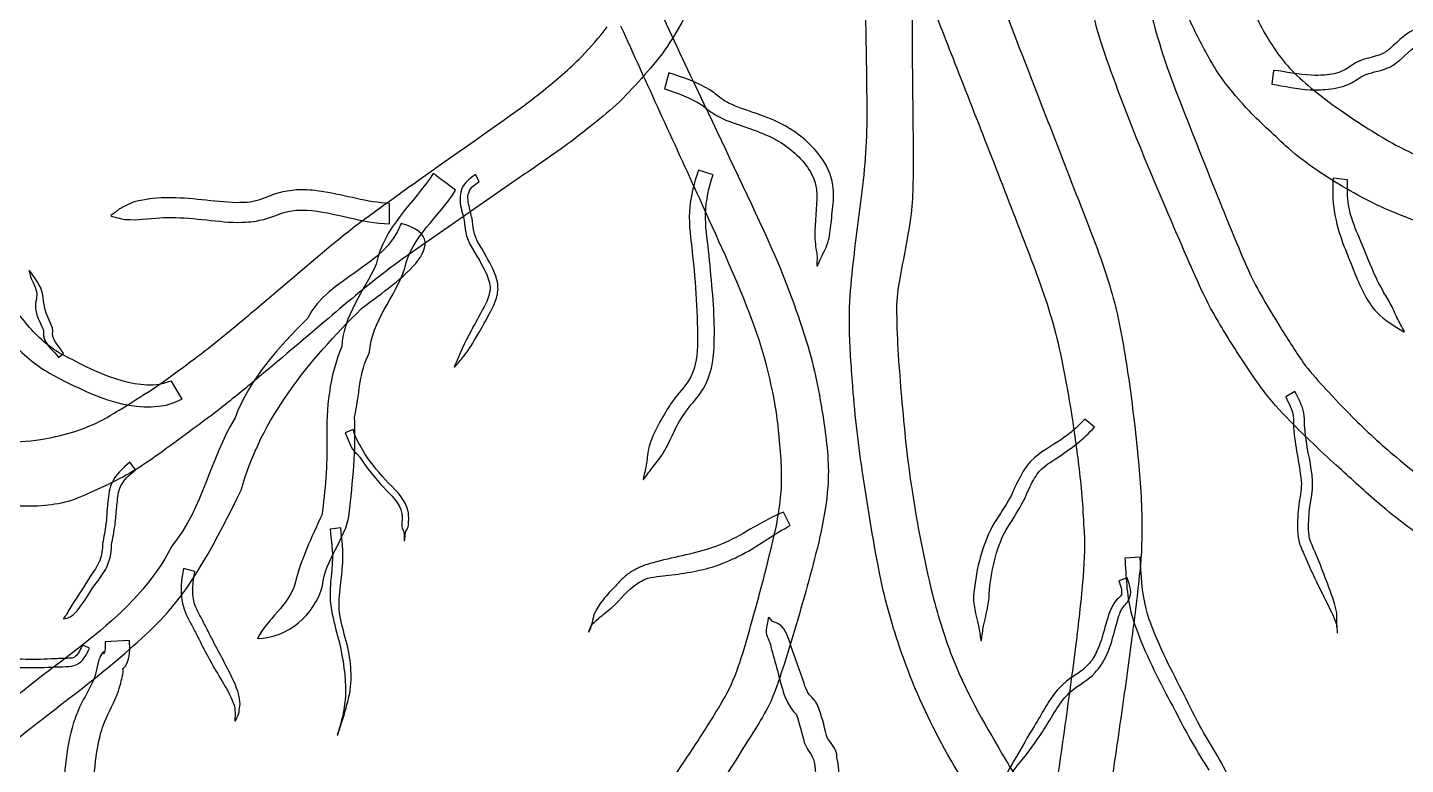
# Model space of a CAD drawing. Extents: x 5.1 to 86.3, y 5.1 to 86.3.
# Drawn here: x 28.22 to 52.84, y 18.82 to 31.98 of the extents above; entities that cross this region are included whole.
import ezdxf

# ---------------------------------------------------------------- set-up
doc = ezdxf.new("R2010")
doc.units = 0
doc.layers.add('View004', color=7, linetype='CONTINUOUS')

msp = doc.modelspace()

# ---------------------------------------------------------------- linework, layer by layer
at = {"layer": 'View004', "color": 1}
for p, q in [((39.675855, 31.165303), (39.601831, 30.883207)), ((50.478475, 31.21041), (50.446821, 30.964853)), ((39.601831, 30.883207), (39.6018, 30.883212)), ((50.446821, 30.964853), (50.446849, 30.964848)), ((35.469061, 29.370371), (35.469061, 29.370371)), ((36.223412, 29.353018), (36.223397, 29.353042)), ((36.287579, 29.225381), (36.223412, 29.353018)), ((40.205005, 29.433181), (40.204964, 29.433161)), ((40.467729, 29.345521), (40.205005, 29.433181)), ((51.802522, 29.260461), (51.542801, 29.288444)), ((51.542801, 29.288444), (51.542805, 29.288404)), ((34.688832, 28.474775), (34.688832, 28.835668)), ((34.688832, 28.835668), (34.688859, 28.835578)), ((29.71037, 28.618341), (29.712498, 28.607845)), ((29.712498, 28.607845), (29.712498, 28.607845)), ((34.895278, 28.479669), (34.895278, 28.479669)), ((28.256403, 27.637406), (28.246629, 27.632998)), ((28.246629, 27.632998), (28.246629, 27.632998)), ((42.321423, 27.725244), (42.331858, 27.722812)), ((42.331858, 27.722812), (42.331858, 27.722812)), ((52.808409, 26.543005), (52.816229, 26.550377)), ((52.816229, 26.550377), (52.816229, 26.550377)), ((28.774877, 26.088084), (28.863078, 26.16411)), ((28.863078, 26.16411), (28.863066, 26.164116)), ((35.844572, 25.917574), (35.849968, 25.91423)), ((35.849968, 25.91423), (35.849968, 25.91423)), ((30.78947, 25.666036), (30.789486, 25.666055)), ((30.982563, 25.343901), (30.78947, 25.666036)), ((50.860155, 25.481344), (50.696467, 25.385145)), ((50.696467, 25.385145), (50.6965, 25.385121)), ((47.278479, 24.843996), (47.107391, 24.982792)), ((47.107391, 24.982792), (47.107396, 24.982792)), ((34.037605, 24.801255), (33.89312, 24.744399)), ((33.89312, 24.744399), (33.893145, 24.744403)), ((30.049854, 24.215894), (30.049842, 24.21592)), ((30.150724, 24.081269), (30.049854, 24.215894)), ((39.215362, 23.911124), (39.225098, 23.90664)), ((39.225098, 23.90664), (39.225098, 23.90664)), ((41.724332, 23.326314), (41.724343, 23.326331)), ((41.843631, 23.085694), (41.724332, 23.326314)), ((33.626177, 23.024061), (33.626176, 23.024059)), ((33.81484, 23.045585), (33.626177, 23.024061)), ((34.950923, 22.817294), (34.961639, 22.817139)), ((34.961639, 22.817139), (34.961639, 22.817139)), ((48.096024, 22.521747), (47.823885, 22.503226)), ((47.823885, 22.503226), (47.823918, 22.503229)), ((31.008105, 22.317388), (31.008096, 22.317416)), ((31.211244, 22.264857), (31.008105, 22.317388)), ((47.865058, 22.152752), (47.718076, 22.097325)), ((47.718076, 22.097325), (47.718108, 22.097276)), ((28.860223, 21.425034), (28.863567, 21.419638)), ((28.863567, 21.419638), (28.863567, 21.419638)), ((41.467736, 21.443526), (41.450537, 21.438662)), ((41.450537, 21.438662), (41.450537, 21.438662)), ((38.240088, 21.189504), (38.24996, 21.185324)), ((38.24996, 21.185324), (38.24996, 21.185324)), ((51.616742, 21.171929), (51.62305, 21.172532)), ((51.62305, 21.172532), (51.62305, 21.172532)), ((29.20565, 20.952211), (29.205643, 20.952197)), ((29.327026, 20.896412), (29.20565, 20.952211)), ((29.608316, 21.009677), (29.608234, 21.009677)), ((30.039945, 21.032454), (29.608316, 21.009677)), ((45.250079, 21.035568), (45.260795, 21.035598)), ((45.260795, 21.035598), (45.260795, 21.035598)), ((31.922864, 19.600694), (31.933261, 19.598034)), ((31.933261, 19.598034), (31.933261, 19.598034)), ((33.751119, 19.348676), (33.761333, 19.345408)), ((33.761333, 19.345408), (33.761333, 19.345408))]:
    msp.add_line(p, q, dxfattribs=at)
for points in [[(45.231978, 33.502846), (45.460731, 32.824226), (45.728848, 32.159882), (45.986187, 31.491821)], [(43.219417, 30.531994), (43.216377, 31.445931), (43.180482, 32.359571), (43.189131, 33.273579)], [(49.929716, 32.747711), (50.037026, 32.467055), (50.151877, 32.18839), (50.293916, 31.923271)], [(44.860046, 31.160485), (44.683528, 31.615446), (44.501951, 32.068464), (44.329186, 32.524866)], [(49.14526, 31.775515), (49.020659, 32.018116), (48.9044, 32.26534), (48.804707, 32.519258)], [(39.537026, 32.251638), (39.781684, 31.700738), (40.045722, 31.158724), (40.302726, 30.613531)], [(44.025246, 32.295217), (44.021978, 31.546554), (44.029806, 30.797883), (44.040363, 30.049296)], [(47.391996, 31.728819), (47.330573, 31.934964), (47.273049, 32.14242), (47.231974, 32.353698)], [(40.228071, 28.918471), (39.758666, 29.946423), (39.284489, 30.972236), (38.82201, 32.00332)], [(39.944891, 32.138183), (39.843293, 31.944424), (39.728123, 31.757993), (39.606771, 31.576089)], [(48.309998, 32.155696), (48.437309, 31.66357), (48.599892, 31.181008), (48.787504, 30.708696)], [(38.114675, 31.454184), (38.279432, 31.621761), (38.433867, 31.799315), (38.576572, 31.986038)], [(49.567082, 31.051901), (49.402765, 31.278395), (49.275196, 31.528474), (49.14526, 31.775515)], [(50.293916, 31.923271), (50.449082, 31.651932), (50.62564, 31.389345), (50.847587, 31.167725)], [(53.057672, 31.965232), (52.862593, 31.891094), (52.716059, 31.74853), (52.570151, 31.605759)], [(39.606771, 31.576089), (39.478619, 31.398187), (39.335518, 31.23167), (39.18993, 31.067948)], [(48.033347, 30.002273), (47.810019, 30.574134), (47.583213, 31.145197), (47.391996, 31.728819)], [(52.496864, 31.548645), (52.328974, 31.442843), (52.116998, 31.443639), (51.945427, 31.345201)], [(52.570151, 31.605759), (52.545725, 31.586713), (52.523069, 31.565159), (52.496864, 31.548645)], [(52.73157, 31.388462), (52.869936, 31.512874), (52.99406, 31.659273), (53.176421, 31.719642)], [(37.779206, 31.139499), (37.895763, 31.239236), (38.002655, 31.349487), (38.114675, 31.454184)], [(45.986187, 31.491821), (46.434999, 30.333488), (46.887315, 29.176492), (47.334436, 28.017519)], [(51.945427, 31.345201), (51.873113, 31.300878), (51.802679, 31.243131), (51.725844, 31.206886)], [(52.492182, 31.245188), (52.614948, 31.294786), (52.624561, 31.311483), (52.73157, 31.388462)], [(37.084169, 30.578356), (37.320806, 30.759148), (37.555968, 30.94222), (37.779206, 31.139499)], [(39.18993, 31.067948), (39.04275, 30.90623), (38.8943, 30.745418), (38.734285, 30.596188)], [(40.419749, 30.855554), (40.190808, 30.998932), (39.932171, 31.086192), (39.675855, 31.165303)], [(46.106997, 27.95887), (45.696353, 29.028019), (45.277805, 30.094103), (44.860046, 31.160485)], [(50.048041, 30.480715), (49.878588, 30.663078), (49.71637, 30.852643), (49.567082, 31.051901)], [(51.149888, 31.123653), (50.924051, 31.13411), (50.70323, 31.189719), (50.478475, 31.21041)], [(50.847587, 31.167725), (51.108014, 30.915263), (51.396072, 30.693357), (51.693776, 30.486871)], [(51.390341, 31.128289), (51.29239, 31.123653), (51.24759, 31.119138), (51.149888, 31.123653)], [(51.725844, 31.206886), (51.620714, 31.157296), (51.505302, 31.137133), (51.390341, 31.128289)], [(51.815275, 30.961423), (51.907864, 31.002699), (51.992078, 31.066002), (52.080498, 31.115475)], [(52.080498, 31.115475), (52.211788, 31.176328), (52.358488, 31.191171), (52.492182, 31.245188)], [(39.6018, 30.883212), (39.83186, 30.803274), (40.067393, 30.725372), (40.273164, 30.591342)], [(40.645264, 30.686129), (40.546106, 30.752355), (40.529857, 30.786596), (40.419749, 30.855554)], [(50.446849, 30.964848), (50.67423, 30.932198), (50.899474, 30.877986), (51.129472, 30.866384)], [(51.129472, 30.866384), (51.256262, 30.86), (51.274797, 30.8638), (51.402186, 30.869424)], [(51.402186, 30.869424), (51.542731, 30.882936), (51.685042, 30.903373), (51.815275, 30.961423)], [(35.206498, 29.250928), (35.831972, 29.693987), (36.459001, 30.134896), (37.084169, 30.578356)], [(38.734285, 30.596188), (38.587185, 30.456433), (38.424509, 30.334699), (38.268032, 30.205879)], [(40.273164, 30.591342), (40.306877, 30.569378), (40.335499, 30.540414), (40.367596, 30.51614)], [(40.302726, 30.613531), (40.710858, 29.751232), (41.126155, 28.892209), (41.519586, 28.023058)], [(40.745669, 30.627457), (40.712199, 30.647019), (40.677497, 30.664598), (40.645264, 30.686129)], [(41.731199, 30.234542), (41.417949, 30.403762), (41.068209, 30.481035), (40.745669, 30.627457)], [(43.119083, 28.953957), (43.189748, 29.476778), (43.223177, 30.004438), (43.219417, 30.531994)], [(48.787504, 30.708696), (49.028753, 30.088221), (49.274176, 29.469385), (49.524118, 28.85236)], [(40.367596, 30.51614), (40.478814, 30.432047), (40.467054, 30.444707), (40.597254, 30.370314)], [(40.597254, 30.370314), (40.857465, 30.244605), (41.141005, 30.179175), (41.405314, 30.063491)], [(50.745455, 29.820899), (50.507724, 30.035171), (50.276092, 30.256234), (50.048041, 30.480715)], [(51.693776, 30.486871), (52.008383, 30.269192), (52.330617, 30.061624), (52.6668, 29.878678)], [(38.268032, 30.205879), (38.137774, 30.101734), (38.006722, 29.998438), (37.873335, 29.89834)], [(41.405314, 30.063491), (41.594778, 29.980566), (41.608188, 29.963412), (41.780508, 29.855167)], [(41.937381, 30.108485), (41.868654, 30.150505), (41.802072, 30.196254), (41.731199, 30.234542)], [(42.536431, 29.412309), (42.413258, 29.700171), (42.184939, 29.92525), (41.937381, 30.108485)], [(44.040363, 30.049296), (44.044695, 29.719683), (44.043859, 29.389831), (44.033447, 29.060361)], [(37.873335, 29.89834), (37.62104, 29.71538), (37.362525, 29.54118), (37.107308, 29.362347)], [(41.780508, 29.855167), (41.979667, 29.69793), (42.17247, 29.514435), (42.268109, 29.273358)], [(48.596649, 28.653277), (48.40792, 29.102529), (48.213755, 29.549593), (48.033347, 30.002273)], [(51.246838, 29.434312), (51.072744, 29.553746), (50.904902, 29.682539), (50.745455, 29.820899)], [(52.6668, 29.878678), (52.869435, 29.77394), (53.071637, 29.667595), (53.280619, 29.575948)], [(35.469061, 29.370371), (35.11606, 28.838968), (34.577902, 28.405564), (34.447904, 27.7501)], [(37.107308, 29.362347), (36.376117, 28.854677), (35.643156, 28.349566), (34.911393, 27.842726)], [(35.867067, 29.073045), (35.7344, 29.172153), (35.601717, 29.271265), (35.469061, 29.370371)], [(36.223397, 29.353042), (36.027039, 29.219694), (35.940857, 29.126866), (35.94849, 28.877436)], [(40.204964, 29.433161), (40.125733, 29.189871), (40.055858, 28.942912), (40.044537, 28.685676)], [(40.33286, 28.658588), (40.338864, 28.894258), (40.394063, 29.12259), (40.467729, 29.345521)], [(42.61893, 29.057377), (42.597452, 29.214702), (42.601374, 29.260549), (42.536431, 29.412309)], [(52.332875, 28.807413), (51.955832, 28.988768), (51.59294, 29.199338), (51.246838, 29.434312)], [(33.01882, 29.077378), (32.830051, 29.052556), (32.809959, 29.059138), (32.634733, 29.002472)], [(33.509064, 29.045131), (33.258295, 29.084058), (33.262051, 29.075554), (33.01882, 29.077378)], [(34.297628, 28.59856), (34.599578, 28.817423), (34.901031, 29.03698), (35.206498, 29.250928)], [(34.958468, 27.678202), (35.080871, 28.248092), (35.577942, 28.597938), (35.867067, 29.073045)], [(36.093945, 28.99693), (36.125652, 29.12827), (36.185058, 29.144203), (36.287579, 29.225381)], [(42.268109, 29.273358), (42.30772, 29.173511), (42.307773, 29.121561), (42.320344, 29.018435)], [(42.617714, 28.89647), (42.62045, 28.950034), (42.61855, 29.003741), (42.61893, 29.057377)], [(44.033447, 29.060361), (44.023172, 28.694368), (43.964211, 28.332176), (43.892033, 27.973893)], [(51.542805, 29.288404), (51.537105, 29.018285), (51.522939, 28.938143), (51.568638, 28.667448)], [(51.84151, 28.70046), (51.788279, 28.941915), (51.801853, 29.015805), (51.802522, 29.260461)], [(30.106969, 28.861515), (29.81987, 28.717778), (29.95114, 28.800335), (29.71037, 28.618341)], [(30.713374, 28.937665), (30.405217, 28.932725), (30.39492, 28.918179), (30.106969, 28.861515)], [(31.955981, 28.848777), (31.540195, 28.861742), (31.130224, 28.944333), (30.713374, 28.937665)], [(32.325199, 28.888327), (32.170142, 28.84674), (32.122417, 28.855153), (31.955981, 28.848777)], [(32.634733, 29.002472), (32.533779, 28.96983), (32.428307, 28.91598), (32.325199, 28.888327)], [(34.688859, 28.835578), (34.287142, 28.853172), (33.90388, 28.983851), (33.509064, 29.045131)], [(35.94849, 28.877436), (35.951226, 28.78811), (35.99653, 28.643892), (36.014154, 28.554388)], [(36.122453, 28.729362), (36.10552, 28.804344), (36.074649, 28.917013), (36.093945, 28.99693)], [(41.115589, 26.878262), (40.851338, 27.571662), (40.531118, 28.24163), (40.228071, 28.918471)], [(42.320344, 29.018435), (42.326576, 28.760506), (42.277563, 28.504265), (42.285019, 28.246398)], [(42.586105, 28.57472), (42.587549, 28.588977), (42.616741, 28.877401), (42.617714, 28.89647)], [(42.942484, 27.4798), (42.98588, 27.972926), (43.06058, 28.462529), (43.119083, 28.953957)], [(49.524118, 28.85236), (49.698205, 28.418263), (49.875963, 27.985484), (50.065853, 27.55805)], [(53.106875, 28.489572), (52.845712, 28.587526), (52.585834, 28.689737), (52.332875, 28.807413)], [(29.712498, 28.607845), (30.000967, 28.537819), (29.853809, 28.56017), (30.154128, 28.541862)], [(30.154128, 28.541862), (30.282743, 28.553931), (30.58187, 28.584072), (30.703387, 28.586368)], [(30.703387, 28.586368), (31.128551, 28.594408), (31.547526, 28.508458), (31.971802, 28.497696)], [(32.438953, 28.552492), (32.633708, 28.601847), (32.813043, 28.707668), (33.018793, 28.713347)], [(33.018793, 28.713347), (33.082032, 28.71395), (33.145385, 28.718819), (33.208521, 28.715171)], [(33.208521, 28.715171), (33.709377, 28.685721), (34.184501, 28.480362), (34.688832, 28.474775)], [(33.602433, 28.05405), (33.829979, 28.24081), (34.057895, 28.427478), (34.297628, 28.59856)], [(36.014154, 28.554388), (36.022195, 28.513515), (36.02636, 28.471973), (36.03247, 28.430767)], [(36.177986, 28.452983), (36.142152, 28.681078), (36.174946, 28.496903), (36.122453, 28.729362)], [(40.044537, 28.685676), (40.033859, 28.44323), (40.068903, 28.198148), (40.096445, 27.958073)], [(40.387193, 27.992162), (40.360798, 28.212556), (40.327168, 28.43586), (40.33286, 28.658588)], [(42.538932, 28.223784), (42.561808, 28.325041), (42.575344, 28.471504), (42.586105, 28.57472)], [(49.1575, 27.372794), (48.962823, 27.796176), (48.782121, 28.225819), (48.596649, 28.653277)], [(51.568638, 28.667448), (51.629233, 28.308452), (51.781052, 27.967964), (51.913826, 27.63161)], [(52.01386, 28.217544), (51.946615, 28.380671), (51.879806, 28.526749), (51.84151, 28.70046)], [(31.971802, 28.497696), (32.202909, 28.509377), (32.224676, 28.498098), (32.438953, 28.552492)], [(34.895278, 28.479669), (34.594977, 27.688659), (33.602303, 27.528537), (33.220125, 26.78396)], [(34.181735, 26.953597), (34.536942, 27.25535), (36.050225, 28.159651), (34.895278, 28.479669)], [(36.03247, 28.430767), (36.047777, 28.182725), (36.172159, 28.027724), (36.292495, 27.822527)], [(36.416614, 27.895737), (36.302995, 28.087118), (36.191794, 28.221838), (36.177986, 28.452983)], [(42.285019, 28.246398), (42.286843, 28.186616), (42.294147, 28.127135), (42.298691, 28.067504)], [(42.298691, 28.067504), (42.334373, 27.8369), (42.327465, 27.951029), (42.321423, 27.725244)], [(42.48751, 28.047443), (42.504641, 28.106222), (42.525434, 28.164061), (42.538932, 28.223784)], [(52.207552, 27.750398), (52.143081, 27.906151), (52.078102, 28.061697), (52.01386, 28.217544)], [(32.345909, 26.990589), (32.764865, 27.344938), (33.182912, 27.700381), (33.602433, 28.05405)], [(34.911393, 27.842726), (34.65578, 27.648254), (34.397896, 27.456525), (34.151393, 27.250459)], [(36.292495, 27.822527), (36.363943, 27.680543), (36.45782, 27.535508), (36.480419, 27.374529)], [(36.619341, 27.407881), (36.593213, 27.583063), (36.492931, 27.739952), (36.416614, 27.895737)], [(40.096445, 27.958073), (40.158332, 27.401984), (40.194637, 26.847111), (40.188379, 26.287501)], [(40.490485, 26.592783), (40.483873, 27.060591), (40.431707, 27.526975), (40.387193, 27.992162)], [(41.519586, 28.023058), (41.771314, 27.454307), (41.982253, 26.868005), (42.165163, 26.273758)], [(42.331858, 27.722812), (42.428357, 27.936246), (42.376698, 27.827929), (42.48751, 28.047443)], [(43.892033, 27.973893), (43.82573, 27.614255), (43.734402, 27.254364), (43.746364, 26.88592)], [(46.564697, 26.610982), (46.442809, 27.070063), (46.276629, 27.515709), (46.106997, 27.95887)], [(47.334436, 28.017519), (47.471618, 27.632738), (47.601838, 27.244481), (47.691636, 26.84551)], [(28.246629, 27.632998), (28.254693, 27.598258), (28.262779, 27.563511), (28.270835, 27.528772)], [(28.316116, 27.555247), (28.296211, 27.582638), (28.276307, 27.610021), (28.256403, 27.637406)], [(34.447904, 27.7501), (34.22676, 27.262616), (33.862271, 26.83648), (33.833956, 26.280045)], [(34.332017, 26.178941), (34.365868, 26.745933), (34.786054, 27.156884), (34.958468, 27.678202)], [(51.913826, 27.63161), (52.021823, 27.375494), (52.12797, 27.100503), (52.32291, 26.894229)], [(52.430169, 27.283233), (52.30639, 27.506918), (52.308797, 27.516755), (52.207552, 27.750398)], [(28.270835, 27.528772), (28.304229, 27.455554), (28.378499, 27.31194), (28.385965, 27.233679)], [(28.504306, 27.092257), (28.495079, 27.296944), (28.432607, 27.394286), (28.316116, 27.555247)], [(36.480419, 27.374529), (36.483991, 27.349221), (36.482927, 27.323464), (36.484143, 27.297932)], [(36.625573, 27.305747), (36.623521, 27.339795), (36.624357, 27.374147), (36.619341, 27.407881)], [(42.904712, 26.675888), (42.898708, 26.944416), (42.913749, 27.212852), (42.942484, 27.4798)], [(49.489037, 26.732343), (49.366519, 26.939375), (49.2553, 27.153226), (49.1575, 27.372794)], [(50.065853, 27.55805), (50.224863, 27.230689), (50.418289, 26.92177), (50.608428, 26.611948)], [(28.371122, 27.0884), (28.367778, 27.062864), (28.36125, 27.037556), (28.360992, 27.011799)], [(28.385965, 27.233679), (28.390905, 27.182105), (28.379809, 27.138783), (28.371122, 27.0884)], [(28.527691, 26.963036), (28.517841, 27.005688), (28.513836, 27.049537), (28.504306, 27.092257)], [(34.151393, 27.250459), (33.964329, 27.097053), (33.777923, 26.942858), (33.595223, 26.784253)], [(36.484143, 27.297932), (36.465805, 27.151678), (36.393092, 27.021101), (36.324398, 26.893292)], [(36.449727, 26.827279), (36.512305, 26.944087), (36.579017, 27.064782), (36.609705, 27.19514)], [(36.609705, 27.19514), (36.618232, 27.231392), (36.620284, 27.268876), (36.625573, 27.305747)], [(52.565066, 27.053013), (52.523783, 27.131795), (52.473233, 27.20541), (52.430169, 27.283233)], [(28.257515, 26.623804), (28.096021, 26.810799), (28.118112, 26.813168), (27.926816, 27.001832)], [(28.360992, 27.011799), (28.359396, 26.860234), (28.440485, 26.726812), (28.497887, 26.591533)], [(28.661138, 26.625766), (28.62082, 26.739585), (28.555028, 26.844663), (28.527691, 26.963036)], [(31.592595, 26.365578), (31.849531, 26.5668), (32.096272, 26.780491), (32.345909, 26.990589)], [(32.038647, 23.715967), (32.391218, 25.011243), (33.247149, 26.031791), (34.181735, 26.953597)], [(36.324398, 26.893292), (36.277833, 26.806651), (36.188732, 26.645383), (36.143451, 26.563134)], [(41.614992, 24.985857), (41.525977, 25.633916), (41.354803, 26.269697), (41.115589, 26.878262)], [(43.746364, 26.88592), (43.750544, 26.383969), (43.791083, 25.88317), (43.831839, 25.383107)], [(47.691636, 26.84551), (47.76281, 26.524127), (47.815496, 26.198942), (47.86662, 25.873865)], [(52.32291, 26.894229), (52.458126, 26.751155), (52.644595, 26.646863), (52.808409, 26.543005)], [(52.683796, 26.799234), (52.644215, 26.883827), (52.608411, 26.970289), (52.565066, 27.053013)], [(28.861388, 26.129139), (28.626165, 26.25529), (28.430644, 26.423334), (28.257515, 26.623804)], [(28.497887, 26.591533), (28.514736, 26.537185), (28.498088, 26.486178), (28.517229, 26.430041)], [(28.673123, 26.553726), (28.670767, 26.577947), (28.665143, 26.60175), (28.661138, 26.625766)], [(33.220125, 26.78396), (32.693352, 26.25208), (32.19257, 25.715319), (31.927988, 25.010631)], [(33.595223, 26.784253), (33.157174, 26.411948), (32.71855, 26.040285), (32.277697, 25.671309)], [(36.265599, 26.495143), (36.345545, 26.637284), (36.375061, 26.687914), (36.449727, 26.827279)], [(40.486305, 26.283848), (40.487749, 26.386827), (40.491929, 26.489806), (40.490485, 26.592783)], [(42.956484, 25.656851), (42.9304, 25.99602), (42.904401, 26.335498), (42.904712, 26.675888)], [(46.867842, 25.130242), (46.787049, 25.62762), (46.697198, 26.124411), (46.564697, 26.610982)], [(50.037731, 25.86714), (49.847571, 26.150827), (49.661109, 26.437264), (49.489037, 26.732343)], [(50.608428, 26.611948), (50.751537, 26.387925), (50.887604, 26.158729), (51.04655, 25.945387)], [(52.816229, 26.550377), (52.772081, 26.63333), (52.727939, 26.716283), (52.683796, 26.799234)], [(27.95794, 26.338978), (28.167662, 26.112944), (28.402449, 25.919027), (28.675693, 25.772799)], [(28.517229, 26.430041), (28.563877, 26.293198), (28.689899, 26.198122), (28.774877, 26.088084)], [(28.666967, 26.493412), (28.663547, 26.513316), (28.675091, 26.533616), (28.673123, 26.553726)], [(28.863066, 26.164116), (28.795304, 26.265488), (28.688941, 26.366357), (28.666967, 26.493412)], [(31.197847, 26.058187), (31.331799, 26.156712), (31.461177, 26.262961), (31.592595, 26.365578)], [(36.143451, 26.563134), (36.028561, 26.355193), (35.936911, 26.136035), (35.844572, 25.917574)], [(36.010076, 26.102517), (36.125989, 26.252446), (36.169431, 26.335005), (36.265599, 26.495143)], [(30.57305, 25.605156), (30.005295, 25.524718), (29.346912, 25.874463), (28.861388, 26.129139)], [(33.833956, 26.280045), (33.612091, 25.761481), (33.55266, 25.177768), (33.569395, 24.615108)], [(34.06171, 25.023882), (34.156887, 25.407554), (34.133789, 25.823624), (34.332017, 26.178941)], [(35.849968, 25.91423), (35.903335, 25.97699), (35.959687, 26.037338), (36.010076, 26.102517)], [(40.188379, 26.287501), (40.178506, 26.0668), (40.146077, 25.856154), (40.026344, 25.667192)], [(40.294638, 25.532888), (40.429804, 25.764177), (40.475068, 26.019068), (40.486305, 26.283848)], [(42.165163, 26.273758), (42.297588, 25.819659), (42.385331, 25.353942), (42.452173, 24.886058)], [(30.444304, 25.517766), (30.702559, 25.687828), (30.947748, 25.876571), (31.197847, 26.058187)], [(47.86662, 25.873865), (47.933682, 25.405848), (47.997236, 24.937196), (48.042603, 24.46651)], [(50.336577, 25.443521), (50.231222, 25.580931), (50.135079, 25.724955), (50.037731, 25.86714)], [(51.04655, 25.945387), (51.160763, 25.796918), (51.288729, 25.659602), (51.414666, 25.52112)], [(28.675693, 25.772799), (29.277984, 25.460862), (29.992791, 25.089689), (30.694837, 25.237682)], [(30.789486, 25.666055), (30.717339, 25.645755), (30.647255, 25.615667), (30.57305, 25.605156)], [(32.277697, 25.671309), (32.065789, 25.496789), (31.853141, 25.323093), (31.637355, 25.153407)], [(40.026344, 25.667192), (39.966045, 25.572026), (39.874703, 25.476455), (39.806825, 25.38829)], [(43.129444, 24.077475), (43.05637, 24.602106), (42.993548, 25.128339), (42.956484, 25.656851)], [(29.854791, 25.145377), (30.054583, 25.264176), (30.249374, 25.391214), (30.444304, 25.517766)], [(39.806825, 25.38829), (39.761666, 25.329633), (39.71979, 25.268515), (39.676274, 25.208628)], [(40.040041, 25.197876), (40.123677, 25.306509), (40.225031, 25.413781), (40.294638, 25.532888)], [(43.831839, 25.383107), (43.882683, 24.825157), (43.9329, 24.266647), (44.021522, 23.713142)], [(50.83399, 24.890603), (50.662806, 25.070618), (50.48633, 25.245027), (50.336577, 25.443521)], [(50.6965, 25.385121), (50.748841, 25.27502), (50.812321, 25.162996), (50.831557, 25.04039)], [(51.022308, 25.093035), (50.995913, 25.231347), (50.922437, 25.357578), (50.860155, 25.481344)], [(51.414666, 25.52112), (51.568192, 25.354554), (51.725364, 25.190684), (51.884836, 25.029109)], [(29.509679, 24.947197), (29.629179, 25.004441), (29.739385, 25.080094), (29.854791, 25.145377)], [(31.637355, 25.153407), (31.282453, 24.886228), (30.925218, 24.622107), (30.565055, 24.362076)], [(30.694837, 25.237682), (30.794874, 25.258772), (30.886655, 25.308491), (30.982563, 25.343901)], [(39.676274, 25.208628), (39.535885, 24.969817), (39.381076, 24.726257), (39.313417, 24.453574)], [(39.918765, 25.031948), (39.959189, 25.087261), (39.998247, 25.143593), (40.040041, 25.197876)], [(47.012428, 24.099345), (46.967808, 24.443449), (46.921687, 24.787457), (46.867842, 25.130242)], [(28.98251, 24.741063), (29.164954, 24.790988), (29.339992, 24.86423), (29.509679, 24.947197)], [(31.927988, 25.010631), (31.464115, 24.24153), (31.374555, 23.445514), (30.79923, 22.716144)], [(33.966403, 23.295151), (34.028853, 23.868941), (34.094345, 24.446458), (34.06171, 25.023882)], [(39.556241, 24.34642), (39.695875, 24.564097), (39.770635, 24.818782), (39.918765, 25.031948)], [(41.690514, 23.946495), (41.691274, 24.294235), (41.653874, 24.640748), (41.614992, 24.985857)], [(42.452173, 24.886058), (42.503328, 24.519595), (42.54654, 24.148753), (42.516195, 23.778398)], [(47.107396, 24.982792), (47.04364, 24.921331), (46.983263, 24.856168), (46.91613, 24.798422)], [(50.831557, 25.04039), (50.839301, 24.991058), (50.831565, 24.94048), (50.833989, 24.890605)], [(50.833989, 24.890605), (50.835965, 24.849998), (50.839993, 24.809522), (50.843056, 24.768982)], [(51.646789, 24.11976), (51.371909, 24.372469), (51.097551, 24.626065), (50.83399, 24.890603)], [(51.033085, 24.89418), (51.029665, 24.957526), (51.034301, 25.030312), (51.022308, 25.093035)], [(51.042197, 24.784654), (51.039157, 24.821164), (51.035129, 24.857599), (51.033085, 24.89418)], [(51.884836, 25.029109), (52.136103, 24.775496), (52.399955, 24.534656), (52.673238, 24.304988)], [(27.755223, 24.583014), (27.988654, 24.575946), (28.22243, 24.590082), (28.453731, 24.621843)], [(28.453731, 24.621843), (28.632845, 24.647227), (28.80767, 24.696118), (28.98251, 24.741063)], [(33.569395, 24.615108), (33.573119, 24.167159), (33.542346, 23.71536), (33.47564, 23.272504)], [(33.893145, 24.744403), (33.943928, 24.634459), (33.977876, 24.509558), (34.054046, 24.412404)], [(34.247568, 24.369064), (34.165874, 24.507687), (34.078728, 24.642672), (34.037605, 24.801255)], [(46.696361, 24.629247), (46.513404, 24.499953), (46.303051, 24.401637), (46.145385, 24.238156)], [(46.615028, 24.296757), (46.854191, 24.457365), (47.089632, 24.622798), (47.278479, 24.843996)], [(46.91613, 24.798422), (46.846043, 24.738139), (46.771858, 24.6826), (46.696361, 24.629247)], [(50.843056, 24.768982), (50.870127, 24.45388), (50.954068, 24.146902), (50.976035, 23.83127)], [(51.167001, 23.98977), (51.135598, 24.256169), (51.063212, 24.516839), (51.042197, 24.784654)], [(34.054046, 24.412404), (34.108895, 24.342446), (34.069869, 24.40678), (34.120637, 24.352463)], [(34.670469, 23.841663), (34.518115, 24.008003), (34.367191, 24.176889), (34.247568, 24.369064)], [(39.313417, 24.453574), (39.289895, 24.358779), (39.291233, 24.259358), (39.273859, 24.163244)], [(48.042603, 24.46651), (48.082221, 24.050647), (48.121399, 23.634124), (48.125326, 23.21607)], [(30.049842, 24.21592), (29.915306, 24.10819), (29.789362, 23.994312), (29.719817, 23.833007)], [(30.565055, 24.362076), (30.396268, 24.243173), (30.227627, 24.123237), (30.046744, 24.023103)], [(34.120637, 24.352463), (34.133489, 24.338707), (34.143498, 24.322542), (34.154928, 24.307585)], [(34.154928, 24.307585), (34.284639, 24.115637), (34.427808, 23.932856), (34.585729, 23.763353)], [(39.273859, 24.163244), (39.258515, 24.078346), (39.234864, 23.995164), (39.215362, 23.911124)], [(39.381463, 24.118744), (39.43901, 24.195176), (39.504582, 24.265888), (39.556241, 24.34642)], [(46.145385, 24.238156), (46.098113, 24.189144), (46.061282, 24.131047), (46.019232, 24.077491)], [(46.301262, 24.058124), (46.400632, 24.166216), (46.491747, 24.213968), (46.615028, 24.296757)], [(52.673238, 24.304988), (52.84839, 24.155682), (53.030444, 24.015903), (53.211601, 23.873777)], [(30.046744, 24.023103), (29.879551, 23.925711), (29.706186, 23.839366), (29.530633, 23.758647)], [(29.86982, 23.754132), (29.924175, 23.894039), (30.037512, 23.988693), (30.150724, 24.081269)], [(39.225098, 23.90664), (39.277219, 23.977342), (39.328628, 24.048574), (39.381463, 24.118744)], [(41.573113, 22.967452), (41.641695, 23.289282), (41.694834, 23.616453), (41.690514, 23.946495)], [(43.435968, 22.269373), (43.315821, 22.868875), (43.223115, 23.473408), (43.129444, 24.077475)], [(45.921072, 23.896624), (45.789908, 23.637305), (45.893811, 23.814151), (45.763265, 23.570257)], [(46.019232, 24.077491), (45.986514, 24.0172), (45.952033, 23.957834), (45.921072, 23.896624)], [(46.132149, 23.784112), (46.156636, 23.834272), (46.183745, 23.883105), (46.209546, 23.932602)], [(46.209546, 23.932602), (46.240121, 23.97444), (46.266189, 24.019977), (46.301262, 24.058124)], [(47.100301, 22.97151), (47.083308, 23.348271), (47.055796, 23.724668), (47.012428, 24.099345)], [(51.17774, 23.845868), (51.174168, 23.893832), (51.172648, 23.942), (51.167001, 23.98977)], [(52.361103, 23.477807), (52.119707, 23.688073), (51.884653, 23.905522), (51.646789, 24.11976)], [(29.530633, 23.758647), (29.35694, 23.679315), (29.183958, 23.59706), (29.003004, 23.535392)], [(29.719817, 23.833007), (29.669414, 23.716089), (29.663197, 23.587778), (29.650087, 23.463187)], [(29.817357, 23.445189), (29.828621, 23.547652), (29.831995, 23.656764), (29.86982, 23.754132)], [(30.469917, 21.270966), (31.175865, 21.948642), (31.597631, 22.856342), (32.038647, 23.715967)], [(34.585729, 23.763353), (34.714983, 23.627273), (34.867024, 23.495486), (34.906813, 23.302685)], [(35.019453, 23.339582), (34.972181, 23.547381), (34.817579, 23.698925), (34.670469, 23.841663)], [(42.516195, 23.778398), (42.476432, 23.243195), (42.344076, 22.720711), (42.202864, 22.204699)], [(44.021522, 23.713142), (44.114956, 23.088073), (44.234664, 22.466567), (44.388528, 21.853503)], [(45.978007, 23.462553), (46.089536, 23.671376), (46.029953, 23.574741), (46.132149, 23.784112)], [(50.976035, 23.83127), (50.977479, 23.706252), (50.947671, 23.584645), (50.930891, 23.461695)], [(51.130362, 23.428411), (51.149749, 23.567167), (51.181236, 23.704645), (51.17774, 23.845868)], [(28.527097, 23.441552), (28.35976, 23.429666), (28.191768, 23.428442), (28.02425, 23.436764)], [(29.003004, 23.535392), (28.848696, 23.485574), (28.688057, 23.458504), (28.527097, 23.441552)], [(29.650087, 23.463187), (29.646515, 23.423538), (29.642449, 23.383944), (29.639447, 23.344254)], [(29.805691, 23.328502), (29.809111, 23.367437), (29.813451, 23.406293), (29.817357, 23.445189)], [(45.763265, 23.570257), (45.683706, 23.421621), (45.587778, 23.28287), (45.496457, 23.141409)], [(45.700813, 23.011166), (45.794852, 23.160659), (45.894714, 23.306599), (45.978007, 23.462553)], [(50.930891, 23.461695), (50.917439, 23.363112), (50.917682, 23.334966), (50.911587, 23.234569)], [(51.111559, 23.221611), (51.117639, 23.308624), (51.118475, 23.343116), (51.130362, 23.428411)], [(53.409578, 22.663536), (53.058739, 22.933185), (52.700534, 23.193683), (52.361103, 23.477807)], [(29.639447, 23.344254), (29.629711, 23.21554), (29.635951, 23.235104), (29.620242, 23.110077)], [(29.783195, 23.092398), (29.799079, 23.207443), (29.795538, 23.213824), (29.805691, 23.328502)], [(33.47564, 23.272504), (33.296865, 22.876386), (33.102118, 22.484265), (32.999276, 22.05567)], [(33.491179, 22.013143), (33.527925, 22.486116), (33.908877, 22.833225), (33.966403, 23.295151)], [(34.912741, 23.225899), (34.92139, 23.175162), (34.898461, 23.122418), (34.907345, 23.071799)], [(34.906813, 23.302685), (34.911981, 23.277544), (34.910765, 23.251491), (34.912741, 23.225899)], [(35.019316, 23.063854), (35.02931, 23.098062), (35.029051, 23.201321), (35.029751, 23.236459)], [(35.029751, 23.236459), (35.026331, 23.270833), (35.027091, 23.305892), (35.019453, 23.339582)], [(41.724343, 23.326331), (41.35441, 23.182876), (41.035795, 22.936877), (40.673801, 22.778223)], [(45.496457, 23.141409), (45.270946, 22.751141), (45.172991, 22.334387), (45.127813, 21.890699)], [(48.125326, 23.21607), (48.133048, 22.898297), (48.124619, 22.579821), (48.089082, 22.263788)], [(50.911587, 23.234569), (50.902581, 23.075494), (50.896706, 22.913984), (50.945726, 22.759998)], [(51.138273, 22.805803), (51.094064, 22.940461), (51.105137, 23.082591), (51.111559, 23.221611)], [(29.620242, 23.110077), (29.605764, 22.995141), (29.582264, 22.881459), (29.562406, 22.767388)], [(29.721529, 22.740121), (29.741319, 22.857634), (29.766901, 22.974326), (29.783195, 23.092398)], [(33.626176, 23.024059), (33.644895, 22.824401), (33.675409, 22.624315), (33.665484, 22.423132)], [(33.85116, 22.420992), (33.862195, 22.629998), (33.837548, 22.838222), (33.81484, 23.045585)], [(34.907345, 23.071799), (34.914185, 23.033009), (34.938041, 22.998513), (34.944691, 22.959687)], [(34.944691, 22.959687), (34.952717, 22.912856), (34.948871, 22.864758), (34.950923, 22.817294)], [(34.961639, 22.817139), (34.965059, 22.864236), (34.961237, 22.912449), (34.971937, 22.95843)], [(34.971937, 22.95843), (34.980708, 22.995944), (35.008524, 23.026868), (35.019316, 23.063854)], [(41.047316, 22.603571), (41.318942, 22.753694), (41.566868, 22.944131), (41.843631, 23.085694)], [(41.138385, 21.289298), (41.296869, 21.845035), (41.440214, 22.405086), (41.573113, 22.967452)], [(45.398234, 21.864289), (45.435056, 22.259723), (45.510045, 22.658373), (45.700813, 23.011166)], [(47.074393, 22.071553), (47.098865, 22.370751), (47.119514, 22.67136), (47.100301, 22.97151)], [(30.79923, 22.716144), (30.136279, 21.428179), (28.801236, 20.739946), (27.754011, 19.811241)], [(29.562406, 22.767388), (29.554958, 22.6656), (29.551028, 22.561471), (29.513211, 22.46514)], [(29.617461, 22.310323), (29.690185, 22.443453), (29.716842, 22.589808), (29.721529, 22.740121)], [(40.438214, 22.687006), (40.097243, 22.570207), (39.739063, 22.519166), (39.392962, 22.421526)], [(40.673801, 22.778223), (40.596671, 22.744419), (40.516743, 22.717408), (40.438214, 22.687006)], [(50.945726, 22.759998), (50.964749, 22.700262), (51.018473, 22.585442), (51.044335, 22.528085)], [(51.224144, 22.609307), (51.212585, 22.634881), (51.149421, 22.771856), (51.138273, 22.805803)], [(29.513211, 22.46514), (29.472475, 22.361341), (29.401185, 22.269353), (29.340331, 22.177108)], [(33.665484, 22.423132), (33.659024, 22.292428), (33.640905, 22.160782), (33.631519, 22.030121)], [(33.811298, 22.014629), (33.824849, 22.149318), (33.844008, 22.285791), (33.85116, 22.420992)], [(39.392962, 22.421526), (39.325421, 22.402465), (39.257235, 22.384537), (39.19215, 22.358294)], [(40.55943, 22.38182), (40.798106, 22.478805), (40.827754, 22.482223), (41.047316, 22.603571)], [(47.823918, 22.503229), (47.846627, 22.184235), (47.851088, 21.858871), (47.930861, 21.54707)], [(48.203352, 21.602024), (48.125736, 21.902358), (48.119066, 22.214194), (48.096024, 22.521747)], [(51.044335, 22.528085), (51.168309, 22.227477), (51.316123, 21.938362), (51.462416, 21.648257)], [(51.57115, 21.694451), (51.463427, 22.002288), (51.347788, 22.307549), (51.224144, 22.609307)], [(29.340331, 22.177108), (29.218887, 21.964859), (29.067829, 21.770978), (28.946556, 21.558938)], [(29.473129, 22.0886), (29.505718, 22.137027), (29.589458, 22.259061), (29.617461, 22.310323)], [(31.008096, 22.317416), (30.944666, 22.040928), (30.937826, 21.760363), (31.053711, 21.496455)], [(31.198955, 21.70964), (31.15033, 21.892209), (31.174916, 22.083172), (31.211244, 22.264857)], [(39.011678, 22.267769), (38.960523, 22.228446), (38.906235, 22.192894), (38.858219, 22.149791)], [(39.19215, 22.358294), (39.129732, 22.333123), (39.071836, 22.297942), (39.011678, 22.267769)], [(39.255644, 22.128758), (39.381836, 22.174624), (39.546873, 22.183987), (39.675747, 22.199757)], [(39.675747, 22.199757), (39.975108, 22.236381), (40.273849, 22.279185), (40.55943, 22.38182)], [(42.202864, 22.204699), (42.060493, 21.674622), (41.904742, 21.148146), (41.740744, 20.62439)], [(43.798925, 20.918587), (43.650329, 21.36076), (43.523041, 21.810823), (43.435968, 22.269373)], [(48.089082, 22.263788), (48.047069, 21.871406), (48.002309, 21.479292), (47.947528, 21.088458)], [(29.107377, 21.564532), (29.243144, 21.728458), (29.33812, 21.923868), (29.473129, 22.0886)], [(32.999276, 22.05567), (32.888496, 21.661565), (32.49498, 21.412222), (32.327631, 21.07067)], [(32.327631, 21.07067), (32.876999, 21.084738), (33.345486, 21.484865), (33.491179, 22.013143)], [(33.631519, 22.030121), (33.595579, 21.664462), (33.702382, 21.338217), (33.791654, 20.990278)], [(33.794023, 21.529585), (33.775464, 21.691437), (33.796151, 21.853603), (33.811298, 22.014629)], [(38.727769, 22.012901), (38.651584, 21.930662), (38.57288, 21.850384), (38.503038, 21.762693)], [(38.654218, 21.61871), (38.813896, 21.760184), (38.937751, 21.941315), (39.121128, 22.056254)], [(38.858219, 22.149791), (38.811312, 22.107687), (38.770603, 22.05914), (38.727769, 22.012901)], [(39.121128, 22.056254), (39.165968, 22.080422), (39.20777, 22.111354), (39.255644, 22.128758)], [(46.954495, 20.972226), (46.99767, 21.338302), (47.040264, 21.704524), (47.074393, 22.071553)], [(47.718108, 22.097276), (47.739654, 22.022484), (47.77906, 21.934763), (47.761383, 21.852135)], [(47.884864, 21.743145), (47.964788, 21.887858), (47.916427, 22.008414), (47.865058, 22.152752)], [(31.338326, 21.40855), (31.290035, 21.500911), (31.226414, 21.60655), (31.198955, 21.70964)], [(38.503038, 21.762693), (38.420576, 21.659155), (38.402989, 21.615167), (38.339429, 21.499204)], [(44.388528, 21.853503), (44.490274, 21.452693), (44.614731, 21.057326), (44.766421, 20.672598)], [(45.127813, 21.890699), (45.095848, 21.685035), (45.169705, 21.495888), (45.209047, 21.298603)], [(45.300308, 21.29888), (45.336658, 21.48667), (45.401513, 21.669897), (45.398234, 21.864289)], [(47.68821, 21.773526), (47.604366, 21.676135), (47.616132, 21.677044), (47.552921, 21.548821)], [(47.761383, 21.852135), (47.757811, 21.835347), (47.694556, 21.780901), (47.68821, 21.773526)], [(47.815696, 21.659177), (47.837767, 21.68795), (47.867331, 21.711404), (47.884864, 21.743145)], [(51.609476, 21.329532), (51.598836, 21.632297), (51.63768, 21.385635), (51.57115, 21.694451)], [(28.946556, 21.558938), (28.898289, 21.463303), (28.927131, 21.507896), (28.860223, 21.425034)], [(28.863567, 21.419638), (28.983776, 21.452379), (28.926092, 21.428827), (29.036347, 21.491018)], [(29.036347, 21.491018), (29.060021, 21.51552), (29.085641, 21.53829), (29.107377, 21.564532)], [(31.053711, 21.496455), (31.081975, 21.432099), (31.120302, 21.372648), (31.152896, 21.310375)], [(33.913603, 21.021569), (33.870914, 21.187937), (33.813673, 21.358208), (33.794023, 21.529585)], [(38.339429, 21.499204), (38.287559, 21.286717), (38.320847, 21.389891), (38.240088, 21.189504)], [(38.24996, 21.185324), (38.333961, 21.376686), (38.274326, 21.295654), (38.425709, 21.430714)], [(38.425709, 21.430714), (38.461687, 21.461881), (38.496883, 21.493961), (38.533642, 21.524205)], [(38.533642, 21.524205), (38.573079, 21.55665), (38.615994, 21.584846), (38.654218, 21.61871)], [(41.450537, 21.438662), (41.44264, 21.363711), (41.421672, 21.290333), (41.416458, 21.215147)], [(41.622843, 21.336946), (41.4746, 21.414052), (41.573314, 21.322361), (41.467736, 21.443526)], [(47.552921, 21.548821), (47.448584, 21.258588), (47.412056, 20.938099), (47.230715, 20.679794)], [(47.393534, 20.58588), (47.574152, 20.851953), (47.624669, 21.172643), (47.71652, 21.473943)], [(47.71652, 21.473943), (47.763526, 21.587659), (47.74651, 21.568999), (47.815696, 21.659177)], [(47.930861, 21.54707), (47.978155, 21.362198), (48.049262, 21.187732), (48.115936, 21.009425)], [(48.37569, 21.108418), (48.295969, 21.313529), (48.256999, 21.394431), (48.203352, 21.602024)], [(51.462416, 21.648257), (51.488917, 21.591561), (51.585317, 21.393377), (51.601557, 21.328074)], [(28.033773, 19.279545), (28.854418, 19.931734), (29.718526, 20.541259), (30.469917, 21.270966)], [(31.152896, 21.310375), (31.188319, 21.242704), (31.2228, 21.174553), (31.257757, 21.106641)], [(31.445032, 21.203543), (31.409464, 21.271882), (31.374018, 21.340278), (31.338326, 21.40855)], [(31.809536, 20.501167), (31.690873, 20.736775), (31.559965, 20.966019), (31.445032, 21.203543)], [(40.681209, 20.027198), (40.898983, 20.421068), (41.015732, 20.859168), (41.138385, 21.289298)], [(41.416458, 21.215147), (41.409162, 21.109713), (41.486257, 21.030624), (41.497594, 20.928896)], [(41.832437, 21.024011), (41.791291, 21.142138), (41.740937, 21.275521), (41.622843, 21.336946)], [(45.209047, 21.298603), (45.226398, 21.211579), (45.236399, 21.123247), (45.250079, 21.035568)], [(45.260795, 21.035598), (45.273966, 21.123359), (45.283443, 21.211756), (45.300308, 21.29888)], [(51.601557, 21.328074), (51.614188, 21.277321), (51.611673, 21.223977), (51.616742, 21.171929)], [(51.62305, 21.172532), (51.61849, 21.224866), (51.611331, 21.277035), (51.609476, 21.329532)], [(29.205643, 20.952197), (29.171101, 20.889717), (29.12905, 20.797029), (29.071878, 20.746008)], [(29.608234, 21.009677), (29.60641, 20.965719), (29.611426, 20.848269), (29.584644, 20.794459)], [(29.982702, 20.600656), (30.057151, 20.737943), (30.05003, 20.881412), (30.039945, 21.032454)], [(31.257757, 21.106641), (31.374007, 20.86807), (31.502426, 20.635617), (31.636445, 20.406632)], [(33.791654, 20.990278), (33.858428, 20.698484), (33.906332, 20.395833), (33.900018, 20.095303)], [(33.975505, 20.092451), (34.028249, 20.402917), (33.993038, 20.719181), (33.913603, 21.021569)], [(41.497594, 20.928896), (41.577578, 20.641527), (41.651899, 20.352777), (41.735642, 20.066518)], [(42.108885, 20.221318), (42.029787, 20.492685), (41.911245, 20.753048), (41.832437, 21.024011)], [(46.630567, 18.641374), (46.751598, 19.416453), (46.852217, 20.194511), (46.954495, 20.972226)], [(47.947528, 21.088458), (47.88419, 20.605784), (47.819241, 20.123331), (47.749464, 19.641542)], [(48.115936, 21.009425), (48.30643, 20.560577), (48.533441, 20.128503), (48.76413, 19.699334)], [(49.002646, 19.822722), (48.790367, 20.249638), (48.561029, 20.668684), (48.37569, 21.108418)], [(28.708822, 20.708958), (28.364016, 20.684326), (28.018935, 20.6947), (27.675499, 20.730314)], [(28.853139, 20.713746), (28.805031, 20.71215), (28.75693, 20.710554), (28.708822, 20.708958)], [(28.956495, 20.716786), (28.922059, 20.715342), (28.887586, 20.71481), (28.853139, 20.713746)], [(29.017758, 20.720814), (28.997907, 20.715798), (28.976939, 20.717698), (28.956495, 20.716786)], [(29.071878, 20.746008), (29.057035, 20.732753), (29.037047, 20.725701), (29.017758, 20.720814)], [(29.088911, 20.599084), (29.216712, 20.651752), (29.270063, 20.781927), (29.327026, 20.896412)], [(29.579623, 20.836791), (29.489349, 20.713601), (29.507986, 20.722351), (29.463851, 20.565712)], [(29.57902, 20.82036), (29.578417, 20.825832), (29.582744, 20.841215), (29.579623, 20.836791)], [(29.584644, 20.794459), (29.580692, 20.786555), (29.580084, 20.81159), (29.57902, 20.82036)], [(44.502079, 19.287543), (44.225332, 19.811665), (43.987984, 20.356729), (43.798925, 20.918587)], [(47.230715, 20.679794), (47.206053, 20.644659), (47.174733, 20.614707), (47.146738, 20.582172)], [(27.660313, 20.583283), (28.010532, 20.547191), (28.362822, 20.538915), (28.714265, 20.564344)], [(28.714265, 20.564344), (28.814847, 20.568524), (28.994686, 20.56024), (29.088911, 20.599084)], [(29.463851, 20.565712), (29.423389, 20.27971), (29.240317, 20.053246), (29.128493, 19.795676)], [(29.895917, 20.313327), (29.908366, 20.362499), (29.91776, 20.412388), (29.928681, 20.461919)], [(29.930961, 20.513325), (29.929973, 20.517885), (29.915016, 20.512109), (29.917364, 20.515985)], [(29.917364, 20.515985), (29.935544, 20.546659), (29.965708, 20.569315), (29.982702, 20.600656)], [(29.928681, 20.461919), (29.929517, 20.479049), (29.934457, 20.496537), (29.930961, 20.513325)], [(31.990692, 20.082446), (31.956561, 20.211612), (31.868101, 20.384881), (31.809536, 20.501167)], [(41.740744, 20.62439), (41.66878, 20.40039), (41.595782, 20.176035), (41.502727, 19.959831)], [(44.766421, 20.672598), (45.014012, 20.050343), (45.360358, 19.474963), (45.697138, 18.898303)], [(47.064597, 20.506521), (46.993431, 20.448115), (46.91099, 20.403211), (46.837034, 20.348488)], [(46.866192, 20.131307), (47.001493, 20.249435), (47.171817, 20.323693), (47.291341, 20.461134)], [(47.146738, 20.582172), (47.119355, 20.556955), (47.093371, 20.530134), (47.064597, 20.506521)], [(47.291341, 20.461134), (47.325404, 20.502714), (47.363343, 20.541407), (47.393534, 20.58588)], [(29.844716, 20.130225), (29.865646, 20.190044), (29.880368, 20.251888), (29.895917, 20.313327)], [(31.636445, 20.406632), (31.744454, 20.222081), (31.765079, 20.205961), (31.851417, 20.021279)], [(42.29991, 19.941422), (42.184051, 20.096001), (42.189926, 20.026124), (42.108885, 20.221318)], [(46.654468, 20.190374), (46.462882, 19.990069), (46.349798, 19.733435), (46.202608, 19.502094)], [(46.837034, 20.348488), (46.739263, 20.276144), (46.748471, 20.279154), (46.654468, 20.190374)], [(29.596022, 19.574545), (29.671194, 19.76335), (29.777448, 19.938007), (29.844716, 20.130225)], [(31.851417, 20.021279), (31.874741, 19.971393), (31.893756, 19.919596), (31.914922, 19.868754)], [(32.01733, 19.895951), (32.008438, 19.958119), (32.006736, 20.021732), (31.990692, 20.082446)], [(33.900018, 20.095303), (33.89637, 19.922799), (33.879673, 19.857306), (33.852077, 19.68952)], [(33.868457, 19.685847), (33.897405, 19.787301), (33.958271, 19.991004), (33.975505, 20.092451)], [(40.165479, 19.194454), (40.342601, 19.468715), (40.515912, 19.745689), (40.681209, 20.027198)], [(41.502727, 19.959831), (41.355045, 19.638624), (41.14791, 19.350277), (40.965157, 19.048906)], [(41.735642, 20.066518), (41.786464, 19.943881), (41.887993, 19.755325), (41.953878, 19.720585)], [(42.339566, 19.867801), (42.326358, 19.892342), (42.31663, 19.919116), (42.29991, 19.941422)], [(46.351226, 19.404015), (46.497807, 19.618973), (46.607153, 19.860886), (46.78564, 20.053187)], [(46.78564, 20.053187), (46.812491, 20.079224), (46.838019, 20.106706), (46.866192, 20.131307)], [(29.128493, 19.795676), (29.096413, 19.721781), (29.071272, 19.64506), (29.042661, 19.569753)], [(31.914922, 19.868754), (31.935625, 19.689914), (31.933079, 19.77927), (31.922864, 19.600694)], [(31.933261, 19.598034), (32.015942, 19.782687), (31.986332, 19.683844), (32.01733, 19.895951)], [(41.953878, 19.720585), (42.013378, 19.554568), (42.053934, 19.38251), (42.095627, 19.211369)], [(42.491028, 19.341668), (42.451394, 19.519309), (42.406726, 19.698177), (42.339566, 19.867801)], [(48.76413, 19.699334), (48.931587, 19.36169), (49.126395, 19.038748), (49.323129, 18.717514)], [(49.548824, 18.853098), (49.360582, 19.172787), (49.163398, 19.487959), (49.002646, 19.822722)], [(29.042661, 19.569753), (28.891182, 19.079242), (28.87992, 18.563454), (28.836749, 18.056141)], [(29.531057, 19.390248), (29.552717, 19.451678), (29.57193, 19.514027), (29.596022, 19.574545)], [(33.852077, 19.68952), (33.787462, 19.456007), (33.821305, 19.569564), (33.751119, 19.348676)], [(33.761333, 19.345408), (33.832766, 19.566582), (33.796985, 19.453126), (33.868457, 19.685847)], [(46.202608, 19.502094), (46.082945, 19.317833), (45.982669, 19.122408), (45.869845, 18.933982)], [(47.749464, 19.641542), (47.677378, 19.140195), (47.604358, 18.638954), (47.52733, 18.138344)], [(29.364643, 18.011365), (29.403692, 18.472472), (29.410646, 18.940474), (29.531057, 19.390248)], [(42.095627, 19.211369), (42.143211, 19.079933), (42.24557, 19.000167), (42.272643, 18.863087)], [(42.680654, 18.945816), (42.704054, 19.099081), (42.506599, 19.251193), (42.491028, 19.341668)], [(45.470692, 17.775739), (45.102623, 18.248814), (44.779901, 18.756546), (44.502079, 19.287543)], [(45.960273, 18.870219), (46.100115, 19.040776), (46.230754, 19.219217), (46.351226, 19.404015)], [(39.256104, 17.898537), (39.581074, 18.314689), (39.874188, 18.754439), (40.165479, 19.194454)], [(40.965157, 19.048906), (40.716561, 18.65428), (40.462359, 18.262914), (40.194086, 17.881332)], [(42.272643, 18.863087), (42.310552, 18.68679), (42.30261, 18.52781), (42.256417, 18.352913)], [(42.664519, 18.321438), (42.735776, 18.527935), (42.72161, 18.73487), (42.680654, 18.945816)], [(45.595886, 18.222842), (45.698117, 18.449764), (45.78325, 18.687561), (45.960273, 18.870219)], [(45.869845, 18.933982), (45.787449, 18.801166), (45.706793, 18.664268), (45.655462, 18.51573)], [(45.697138, 18.898303), (45.876427, 18.603794), (46.064076, 18.313096), (46.286243, 18.048684)], [(50.125915, 17.722839), (49.96307, 18.11352), (49.73064, 18.471633), (49.548824, 18.853098)]]:
    msp.add_open_spline(points, degree=3, dxfattribs=at)

doc.saveas('drawing.dxf')
